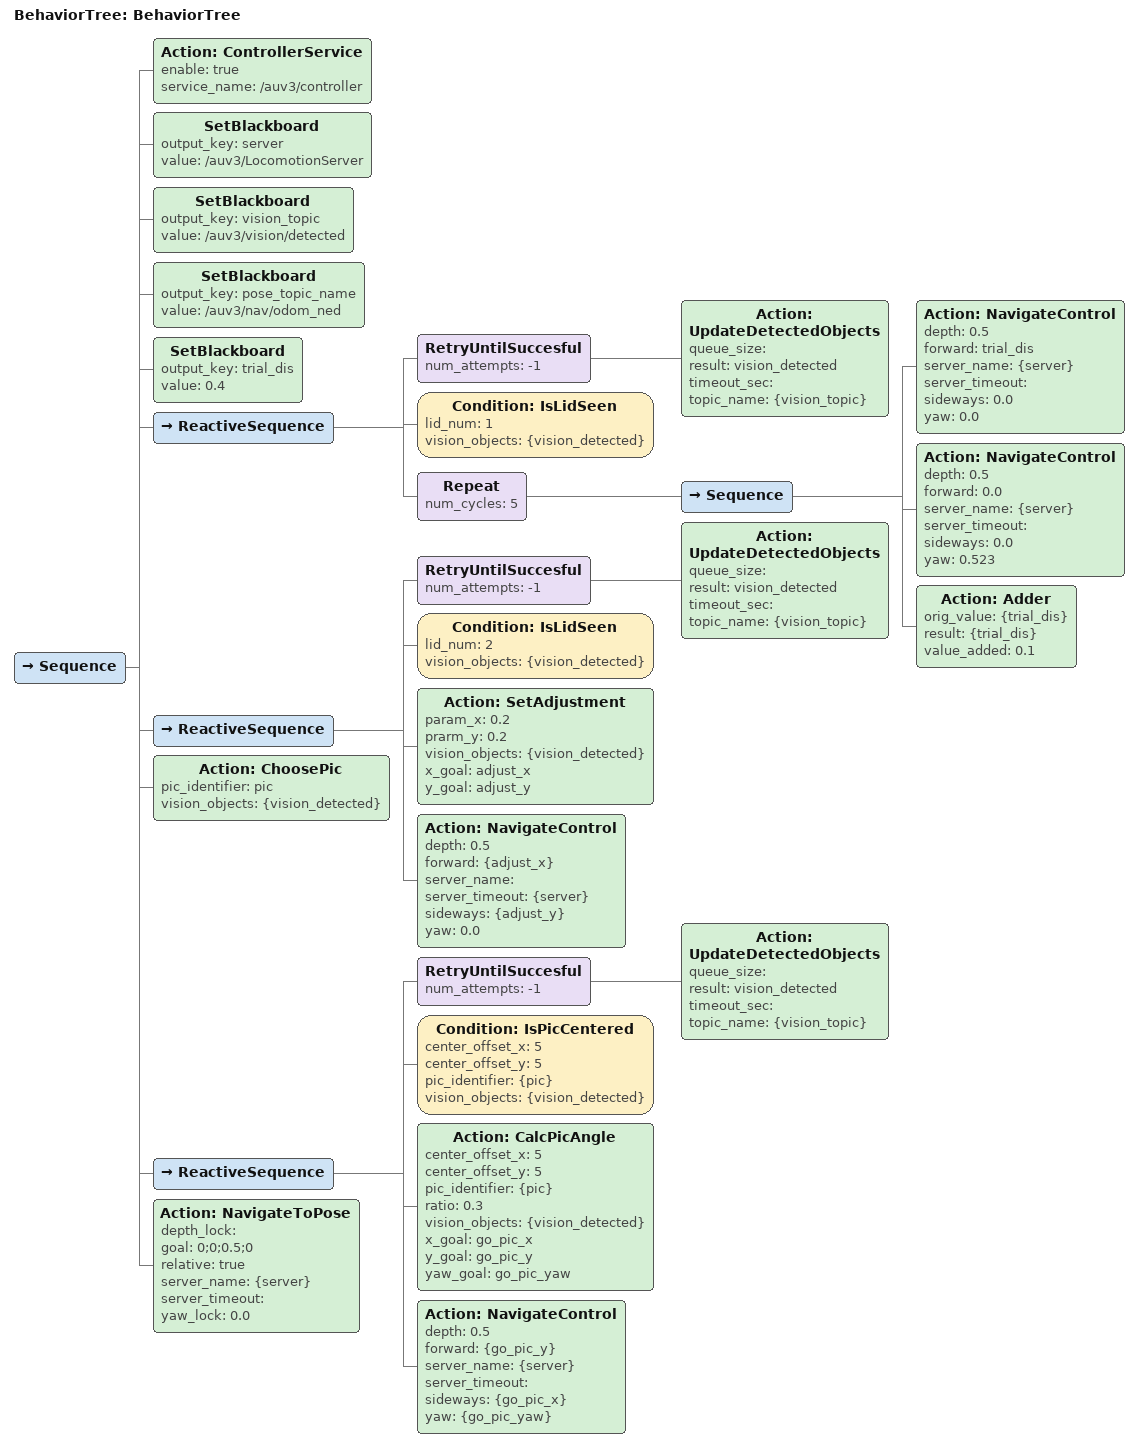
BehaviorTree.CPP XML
<?xml version="1.0"?>
<root main_tree_to_execute="BehaviorTree">
    <BehaviorTree ID="BehaviorTree">
        <Sequence>
            <Action ID="ControllerService" enable="true" service_name="/auv3/controller"/>
            <SetBlackboard output_key="server" value="/auv3/LocomotionServer"/>
            <SetBlackboard output_key="vision_topic" value="/auv3/vision/detected"/>
            <SetBlackboard output_key="pose_topic_name" value="/auv3/nav/odom_ned"/>
            <SetBlackboard output_key="trial_dis" value="0.4"/>
            <ReactiveSequence>
                <RetryUntilSuccesful num_attempts="-1">
                    <Action ID="UpdateDetectedObjects" queue_size="" result="vision_detected" timeout_sec="" topic_name="{vision_topic}"/>
                </RetryUntilSuccesful>
                <Condition ID="IsLidSeen" lid_num="1" vision_objects="{vision_detected}"/>
                <Repeat num_cycles="5">
                    <Sequence>
                        <Action ID="NavigateControl" depth="0.5" forward="trial_dis" server_name="{server}" server_timeout="" sideways="0.0" yaw="0.0"/>
                        <Action ID="NavigateControl" depth="0.5" forward="0.0" server_name="{server}" server_timeout="" sideways="0.0" yaw="0.523"/>
                        <Action ID="Adder" orig_value="{trial_dis}" result="{trial_dis}" value_added="0.1"/>
                    </Sequence>
                </Repeat>
            </ReactiveSequence>
            <ReactiveSequence>
                <RetryUntilSuccesful num_attempts="-1">
                    <Action ID="UpdateDetectedObjects" queue_size="" result="vision_detected" timeout_sec="" topic_name="{vision_topic}"/>
                </RetryUntilSuccesful>
                <Condition ID="IsLidSeen" lid_num="2" vision_objects="{vision_detected}"/>
                <Action ID="SetAdjustment" param_x="0.2" prarm_y="0.2" vision_objects="{vision_detected}" x_goal="adjust_x" y_goal="adjust_y"/>
                <Action ID="NavigateControl" depth="0.5" forward="{adjust_x}" server_name="" server_timeout="{server}" sideways="{adjust_y}" yaw="0.0"/>
            </ReactiveSequence>
            <Action ID="ChoosePic" pic_identifier="pic" vision_objects="{vision_detected}"/>
            <ReactiveSequence>
                <RetryUntilSuccesful num_attempts="-1">
                    <Action ID="UpdateDetectedObjects" queue_size="" result="vision_detected" timeout_sec="" topic_name="{vision_topic}"/>
                </RetryUntilSuccesful>
                <Condition ID="IsPicCentered" center_offset_x="5" center_offset_y="5" pic_identifier="{pic}" vision_objects="{vision_detected}"/>
                <Action ID="CalcPicAngle" center_offset_x="5" center_offset_y="5" pic_identifier="{pic}" ratio="0.3" vision_objects="{vision_detected}" x_goal="go_pic_x" y_goal="go_pic_y" yaw_goal="go_pic_yaw"/>
                <Action ID="NavigateControl" depth="0.5" forward="{go_pic_y}" server_name="{server}" server_timeout="" sideways="{go_pic_x}" yaw="{go_pic_yaw}"/>
            </ReactiveSequence>
            <Action ID="NavigateToPose" depth_lock="" goal="0;0;0.5;0" relative="true" server_name="{server}" server_timeout="" yaw_lock="0.0"/>
        </Sequence>
    </BehaviorTree>
</root>
